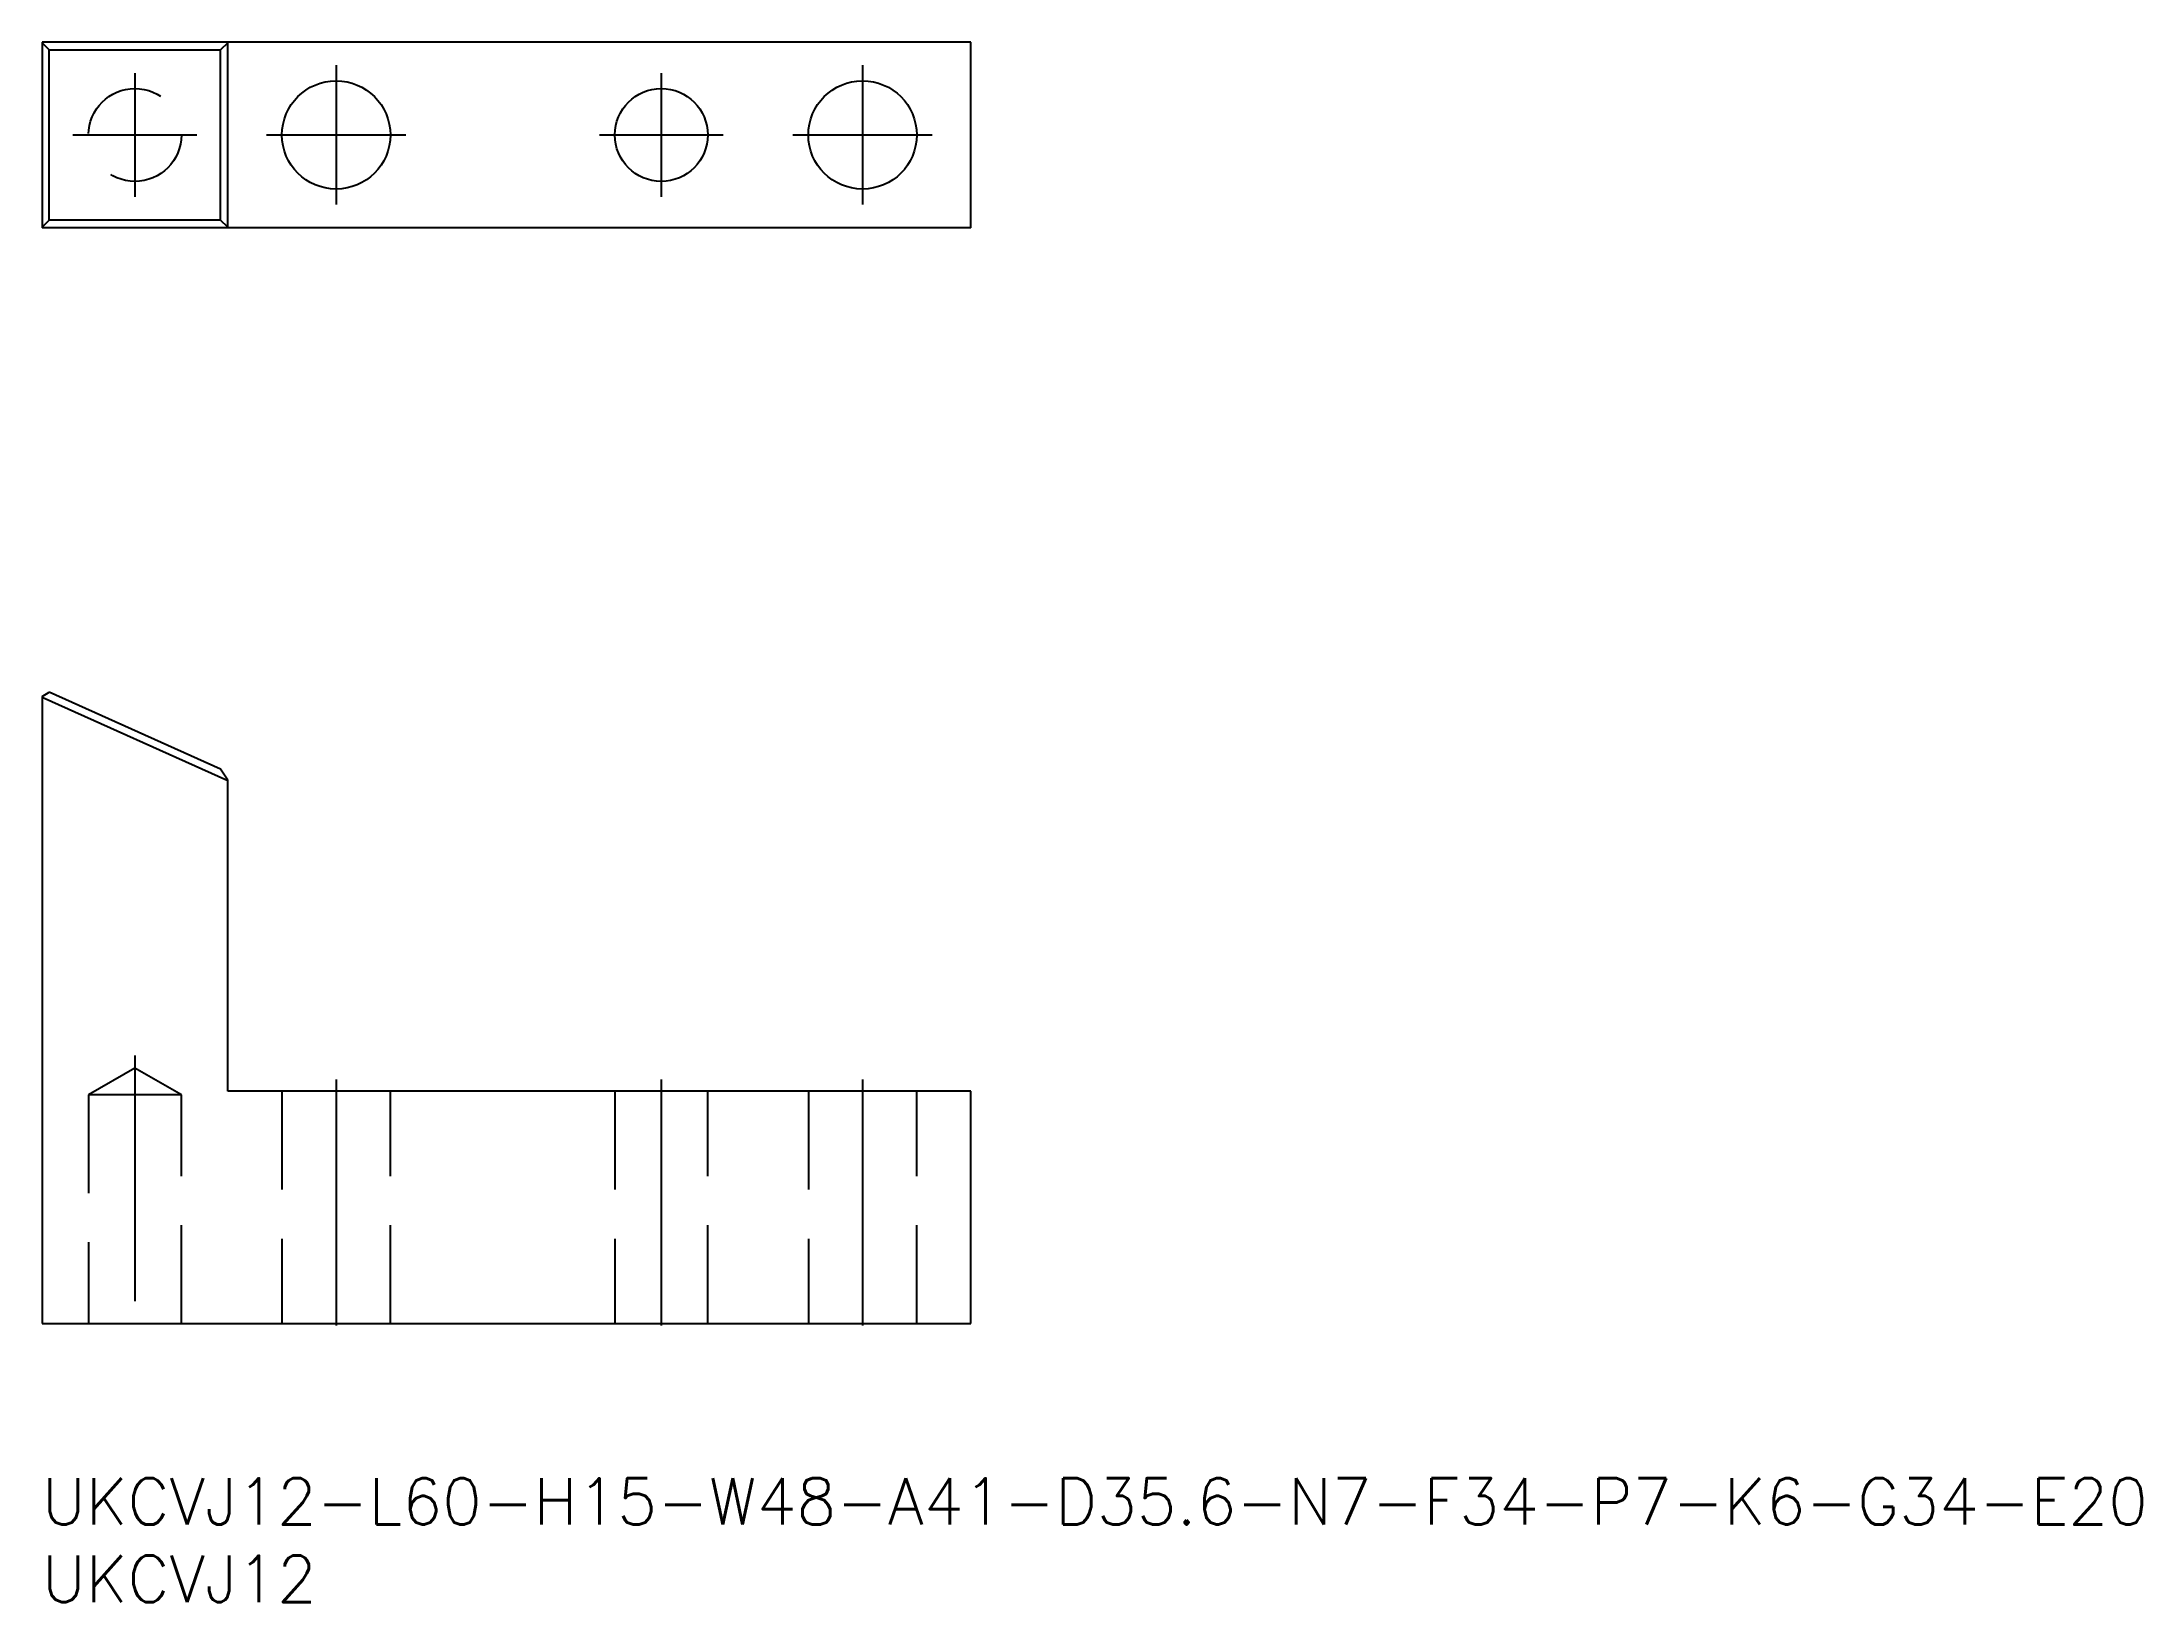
# Model space of a CAD drawing. Extents: x 0 to 136, y -8 to 93.
import ezdxf

# ---------------------------------------------------------------- set-up
doc = ezdxf.new("R2010")
doc.units = 0
doc.header["$LTSCALE"] = 0.5
doc.linetypes.add('CENTER', pattern=[50.8, 31.75, -6.35, 6.35, -6.35])
doc.linetypes.add('DASHED', pattern=[19.05, 12.7, -6.35])
for name, color, linetype in [('MSM_CENTER', 1, 'CENTER'), ('MSM_CONTINUOUS', 7, 'CONTINUOUS'), ('MSM_DASHED', 4, 'DASHED'), ('MSM_PART_NUMBER', 7, 'CONTINUOUS')]:
    doc.layers.add(name, color=color, linetype=linetype)
doc.styles.get("Standard").update_dxf_attribs({"font": 'txt.shx', "height": 1, "bigfont": 'bigfont.shx'})

# ---------------------------------------------------------------- blocks, each defined once
blk = doc.blocks.new('*U25')
at = {"layer": 'MSM_PART_NUMBER'}
blk.add_text('UKCVJ12-L60-H15-W48-A41-D35.6-N7-F34-P7-K6-G34-E20', height=3, dxfattribs=at).set_placement((0, -3))
blk = doc.blocks.new('*U26')
at = {"layer": 'MSM_PART_NUMBER'}
blk.add_text('UKCVJ12', height=3, dxfattribs=at).set_placement((0, -8))

msp = doc.modelspace()

# ---------------------------------------------------------------- linework, layer by layer
at = {"layer": 'MSM_CENTER'}
for p, q in [((19, 91.29), (19, 82.29)), ((53, 91.29), (53, 82.29)), ((6, 90.79), (6, 82.79)), ((40, 90.79), (40, 82.79)), ((2, 86.79), (10, 86.79)), ((14.5, 86.79), (23.5, 86.79)), ((36, 86.79), (44, 86.79)), ((48.5, 86.79), (57.5, 86.79)), ((6, 27.32), (6, 9.17)), ((19, 25.75), (19, 9.25)), ((40, 25.75), (40, 9.25)), ((53, 25.75), (53, 9.25))]:
    msp.add_line(p, q, dxfattribs=at)
at = {"layer": 'MSM_CONTINUOUS'}
for p, q in [((60, 92.79), (0, 92.79)), ((0, 92.79), (0, 80.79)), ((0.46, 92.29), (0, 92.75)), ((0.46, 92.29), (11.54, 92.29)), ((0.46, 81.29), (0.46, 92.29)), ((12, 92.75), (11.54, 92.29)), ((11.54, 81.29), (11.54, 92.29)), ((12, 80.79), (12, 92.79)), ((60, 80.79), (60, 92.79)), ((0, 80.84), (0.46, 81.29)), ((60, 80.79), (0, 80.79)), ((11.54, 81.29), (0.46, 81.29)), ((12, 80.84), (11.54, 81.29)), ((0, 50.5), (0.46, 50.79)), ((0, 50.5), (0, 10)), ((12, 45.05), (0, 50.45)), ((11.54, 45.81), (0.46, 50.79)), ((12, 45.1), (11.54, 45.81)), ((12, 25), (12, 45.1)), ((60, 25), (12, 25)), ((60, 10), (60, 25)), ((0, 10), (60, 10))]:
    msp.add_line(p, q, dxfattribs=at)
for centre, radius in [((19, 86.79), 3.5), ((40, 86.79), 3), ((53, 86.79), 3.5)]:
    msp.add_circle(centre, radius, dxfattribs=at)
at = {"layer": 'MSM_DASHED'}
for p, q in [((6, 26.5), (3, 24.77)), ((9, 24.77), (6, 26.5)), ((3, 24.77), (3, 10)), ((9, 24.77), (3, 24.77)), ((9, 10), (9, 24.77)), ((15.5, 25), (15.5, 10)), ((22.5, 10), (22.5, 25)), ((37, 25), (37, 10)), ((43, 10), (43, 25)), ((49.5, 25), (49.5, 10)), ((56.5, 10), (56.5, 25))]:
    msp.add_line(p, q, dxfattribs=at)
msp.add_circle((6, 86.79), 3, dxfattribs=at)

# ---------------------------------------------------------------- block references
at = {"layer": 'MSM_CONTINUOUS'}
for name in ['*U25', '*U26']:
    msp.add_blockref(name, (0, 0), dxfattribs=at)

doc.saveas('drawing.dxf')
